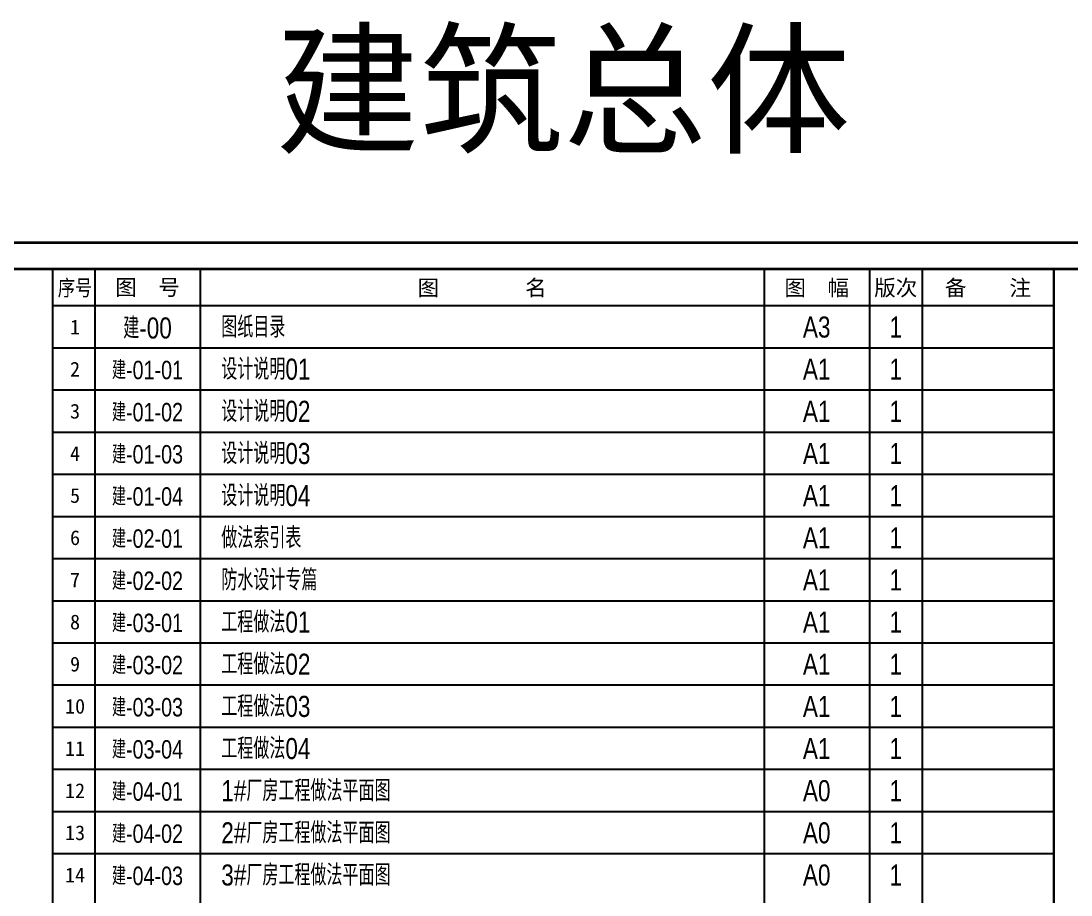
# Model space of a CAD drawing. Extents: x -954573 to -848685, y 800629 to 844719.
# Drawn here: x -879311 to -859384, y 818310 to 834898 of the extents above; entities that cross this region are included whole.
import ezdxf
from ezdxf.enums import TextEntityAlignment as Align

# ---------------------------------------------------------------- set-up
doc = ezdxf.new("R2010")
doc.units = 0
doc.header["$LTSCALE"] = 1000
doc.header["$MEASUREMENT"] = 0
doc.layers.get('Defpoints').update_dxf_attribs({"color": 210})
doc.layers.add('0-cxFrame', color=155, linetype='Continuous')
doc.layers.add('0-cxText', color=131, linetype='Continuous', lineweight=25)
doc.styles.add('cx_biaoti', font='')
doc.styles.add('cx_tuming', font='simhei.ttf')
doc.styles.add('cx_tuqian1', font='')
doc.styles.add('标注', font='bzxw', dxfattribs={"width": 0.8, "bigfont": 'bzhz'})
doc.styles.add('黑体', font='', dxfattribs={"height": 12})
doc.styles.get('cx_biaoti').set_extended_font_data('SimSun')
doc.styles.get('cx_tuqian1').set_extended_font_data('SimSun')
doc.styles.get('黑体').set_extended_font_data('SimHei')

# ---------------------------------------------------------------- blocks, each defined once
blk = doc.blocks.new('T-目录35(Dragon)')
for p, q in [((800, 28700), (800, 0)), ((2800, 28700), (2800, 0)), ((13500, 28700), (13500, 0)), ((15500, 28700), (15500, 0)), ((16500, 28700), (16500, 0)), ((19000, 28000), (0, 28000)), ((19000, 27200), (0, 27200)), ((19000, 26400), (0, 26400)), ((19000, 25600), (0, 25600)), ((19000, 24800), (0, 24800)), ((19000, 24000), (0, 24000)), ((19000, 23200), (0, 23200)), ((19000, 22400), (0, 22400)), ((19000, 21600), (0, 21600)), ((19000, 20800), (0, 20800)), ((19000, 20000), (0, 20000)), ((19000, 19200), (0, 19200)), ((19000, 18400), (0, 18400)), ((19000, 17600), (0, 17600))]:
    blk.add_line(p, q)
at = {"const_width": 40}
blk.add_lwpolyline([(0, 28700), (19000, 28700), (19000, 0), (0, 0)], close=True, dxfattribs=at)
at = {"style": 'cx_biaoti', "width": 0.8}
blk.add_text('序号', height=300, dxfattribs=at).set_placement((425, 28350), align=Align.MIDDLE)
at = {"style": 'cx_biaoti'}
for s, height, p in [('图  号', 300, (1800, 28350)), ('图        名', 300, (8150, 28350)), ('图  幅', 300, (14500, 28350)), ('版次', 300, (16000, 28350)), ('备    注', 300, (17750, 28350)), ('1', 280, (425, 27600)), ('2', 280, (425, 26800)), ('3', 280, (425, 26000)), ('4', 280, (425, 25200)), ('5', 280, (425, 24400)), ('6', 280, (425, 23600)), ('7', 280, (425, 22800)), ('8', 280, (425, 22000)), ('9', 280, (425, 21200)), ('10', 280, (425, 20400)), ('11', 280, (425, 19600)), ('12', 280, (425, 18800)), ('13', 280, (425, 18000)), ('14', 280, (425, 17200))]:
    blk.add_text(s, height=height, dxfattribs=at).set_placement(p, align=Align.MIDDLE)
blk = doc.blocks.new('TK22.A3 L(Dragon)')
at = {"layer": '0-cxFrame', "color": 7, "const_width": 0.5}
blk.add_lwpolyline([(0, 0), (-420, 0), (-420, 297), (0, 297)], close=True, dxfattribs=at)
at = {"layer": '0-cxFrame', "const_width": 0.5}
blk.add_lwpolyline([(-75, 5), (-400, 5), (-400, 292), (-75, 292)], close=True, dxfattribs=at)
at = {"style": '黑体', "flags": 4}
blk.add_attdef('图幅', text='', height=3.3, dxfattribs=at).set_placement((-30, 1), align=Align.RIGHT)
at = {"layer": '0-cxText', "flags": 4}
for tag, height, style, p in [('建设单位', 3.5, 'cx_tuming', (-40, 170)), ('项目名称', 3.5, 'cx_tuming', (-40, 140)), ('子项名称', 3.5, 'cx_tuming', (-40, 110)), ('工程编号', 3.3, 'cx_tuqian1', (-30, 95)), ('图名1', 3.5, 'cx_tuming', (-40, 75.5)), ('图名2', 3.5, 'cx_tuming', (-40, 69.5)), ('图名3', 3.5, 'cx_tuming', (-40, 63.5)), ('出图日期', 3.3, 'cx_tuqian1', (-34, 55)), ('专业', 3.3, 'cx_tuqian1', (-50, 47)), ('图号', 3.3, 'cx_tuqian1', (-50, 39)), ('版次', 3.3, 'cx_tuqian1', (-15, 39))]:
    blk.add_attdef(tag, text='', height=height, dxfattribs=dict(at, style=style)).set_placement(p, align=Align.MIDDLE)
at = {"layer": 'Defpoints', "color": 6, "flags": 4}
for tag, height, style, p in [('dwfname', 4, 'cx_tuqian1', (-77, 7)), ('tufu', 3.3, '黑体', (-7, 7))]:
    blk.add_attdef(tag, text='', height=height, dxfattribs=dict(at, style=style)).set_placement(p, align=Align.RIGHT)

msp = doc.modelspace()

# ---------------------------------------------------------------- block references
at = {"layer": '0-cxFrame', "xscale": 100, "yscale": 100, "zscale": 100}
msp.add_blockref('TK22.A3 L(Dragon)', (-848710, 800990), dxfattribs=at)
at = {"layer": '0-cxFrame'}
msp.add_blockref('T-目录35(Dragon)', (-878710, 801490), dxfattribs=at)

# ---------------------------------------------------------------- texts
at = {"style": '黑体'}
msp.add_text('建筑总体', height=2000, dxfattribs=at).set_placement((-874478, 832593))
at = {"layer": '0-cxText', "style": '标注', "width": 0.8}
for s, height, p in [('建-00', 400, (-876910, 829090)), ('建-01-01', 350, (-876910, 828290)), ('建-01-02', 350, (-876910, 827490)), ('建-01-03', 350, (-876910, 826690)), ('建-01-04', 350, (-876910, 825890)), ('建-02-01', 350, (-876910, 825090)), ('建-02-02', 350, (-876910, 824290)), ('建-03-01', 350, (-876910, 823490)), ('建-03-02', 350, (-876910, 822690)), ('建-03-03', 350, (-876910, 821890)), ('建-03-04', 350, (-876910, 821090)), ('建-04-01', 350, (-876910, 820290)), ('建-04-02', 350, (-876910, 819490)), ('建-04-03', 350, (-876910, 818690))]:
    msp.add_text(s, height=height, dxfattribs=at).set_placement(p, align=Align.MIDDLE)
for s, p in [('图纸目录', (-875510, 829090)), ('设计说明01', (-875510, 828290)), ('设计说明02', (-875510, 827490)), ('设计说明03', (-875510, 826690)), ('设计说明04', (-875510, 825890)), ('做法索引表', (-875510, 825090)), ('防水设计专篇', (-875510, 824290)), ('工程做法01', (-875510, 823490)), ('工程做法02', (-875510, 822690)), ('工程做法03', (-875510, 821890)), ('工程做法04', (-875510, 821090)), ('1#厂房工程做法平面图', (-875510, 820290)), ('2#厂房工程做法平面图', (-875510, 819490)), ('3#厂房工程做法平面图', (-875510, 818690))]:
    msp.add_text(s, height=400, dxfattribs=at).set_placement(p, align=Align.MIDDLE_LEFT)
for s, p in [('A3', (-864210, 829090)), ('1', (-862710, 829090)), ('A1', (-864210, 828290)), ('1', (-862710, 828290)), ('A1', (-864210, 827490)), ('1', (-862710, 827490)), ('A1', (-864210, 826690)), ('1', (-862710, 826690)), ('A1', (-864210, 825890)), ('1', (-862710, 825890)), ('A1', (-864210, 825090)), ('1', (-862710, 825090)), ('A1', (-864210, 824290)), ('1', (-862710, 824290)), ('A1', (-864210, 823490)), ('1', (-862710, 823490)), ('A1', (-864210, 822690)), ('1', (-862710, 822690)), ('A1', (-864210, 821890)), ('1', (-862710, 821890)), ('A1', (-864210, 821090)), ('1', (-862710, 821090)), ('A0', (-864210, 820290)), ('1', (-862710, 820290)), ('A0', (-864210, 819490)), ('1', (-862710, 819490)), ('A0', (-864210, 818690)), ('1', (-862710, 818690))]:
    msp.add_text(s, height=400, dxfattribs=at).set_placement(p, align=Align.MIDDLE_CENTER)

doc.saveas('drawing.dxf')
